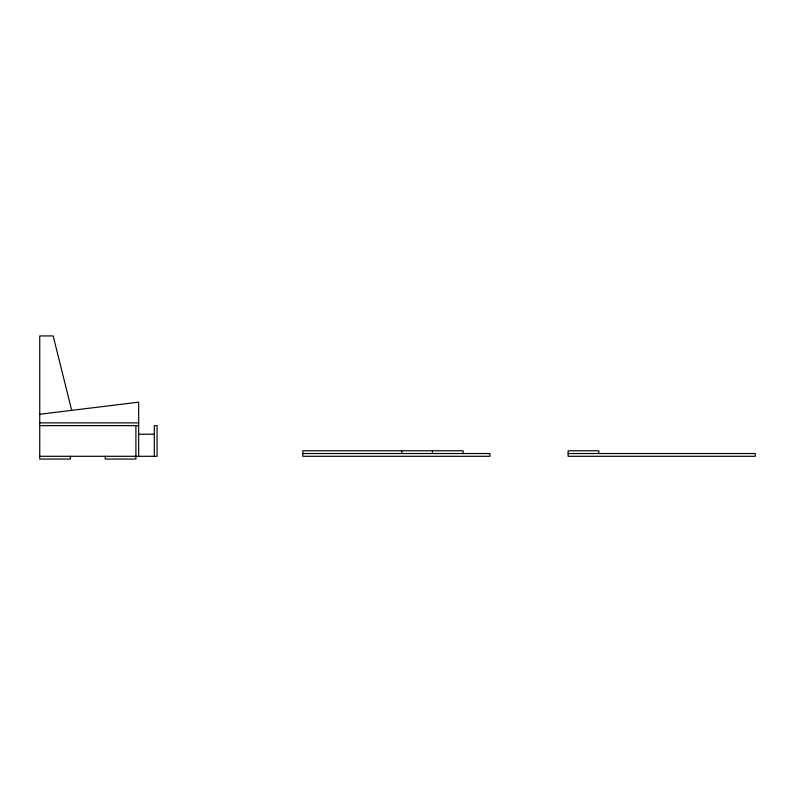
<?xml version="1.0" encoding="UTF-8"?>
<svg xmlns="http://www.w3.org/2000/svg" width="795" height="795" viewBox="0 0 795 795"><rect width="100%" height="100%" fill="white"/><g stroke="black" fill="none" stroke-linecap="round" stroke-linejoin="round"><path stroke-width="1.19" d="M39.75 414.255L138.668 402.161L138.668 456.3M39.75 422.861L138.668 422.861M39.75 425.623L138.668 425.623M138.251 434.209L154.31 434.209M302.835 453.538L489.939 453.538L489.939 456.3L302.835 456.3L302.835 450.775L463.097 450.775L463.097 453.538M568.147 453.538L755.25 453.538L755.25 456.3L568.147 456.3L568.147 450.775L598.824 450.775L598.824 453.538M39.75 456.3L157.072 456.3L157.072 425.623L154.31 425.623L154.31 456.3M71.689 410.349L53.176 335.937L39.75 335.937L39.75 459.063L70.427 459.063L70.427 456.3M432.42 450.775L432.42 453.538M401.753 450.775L401.753 453.538M135.905 425.623L135.905 459.063L105.238 459.063L105.238 456.3"/></g></svg>
